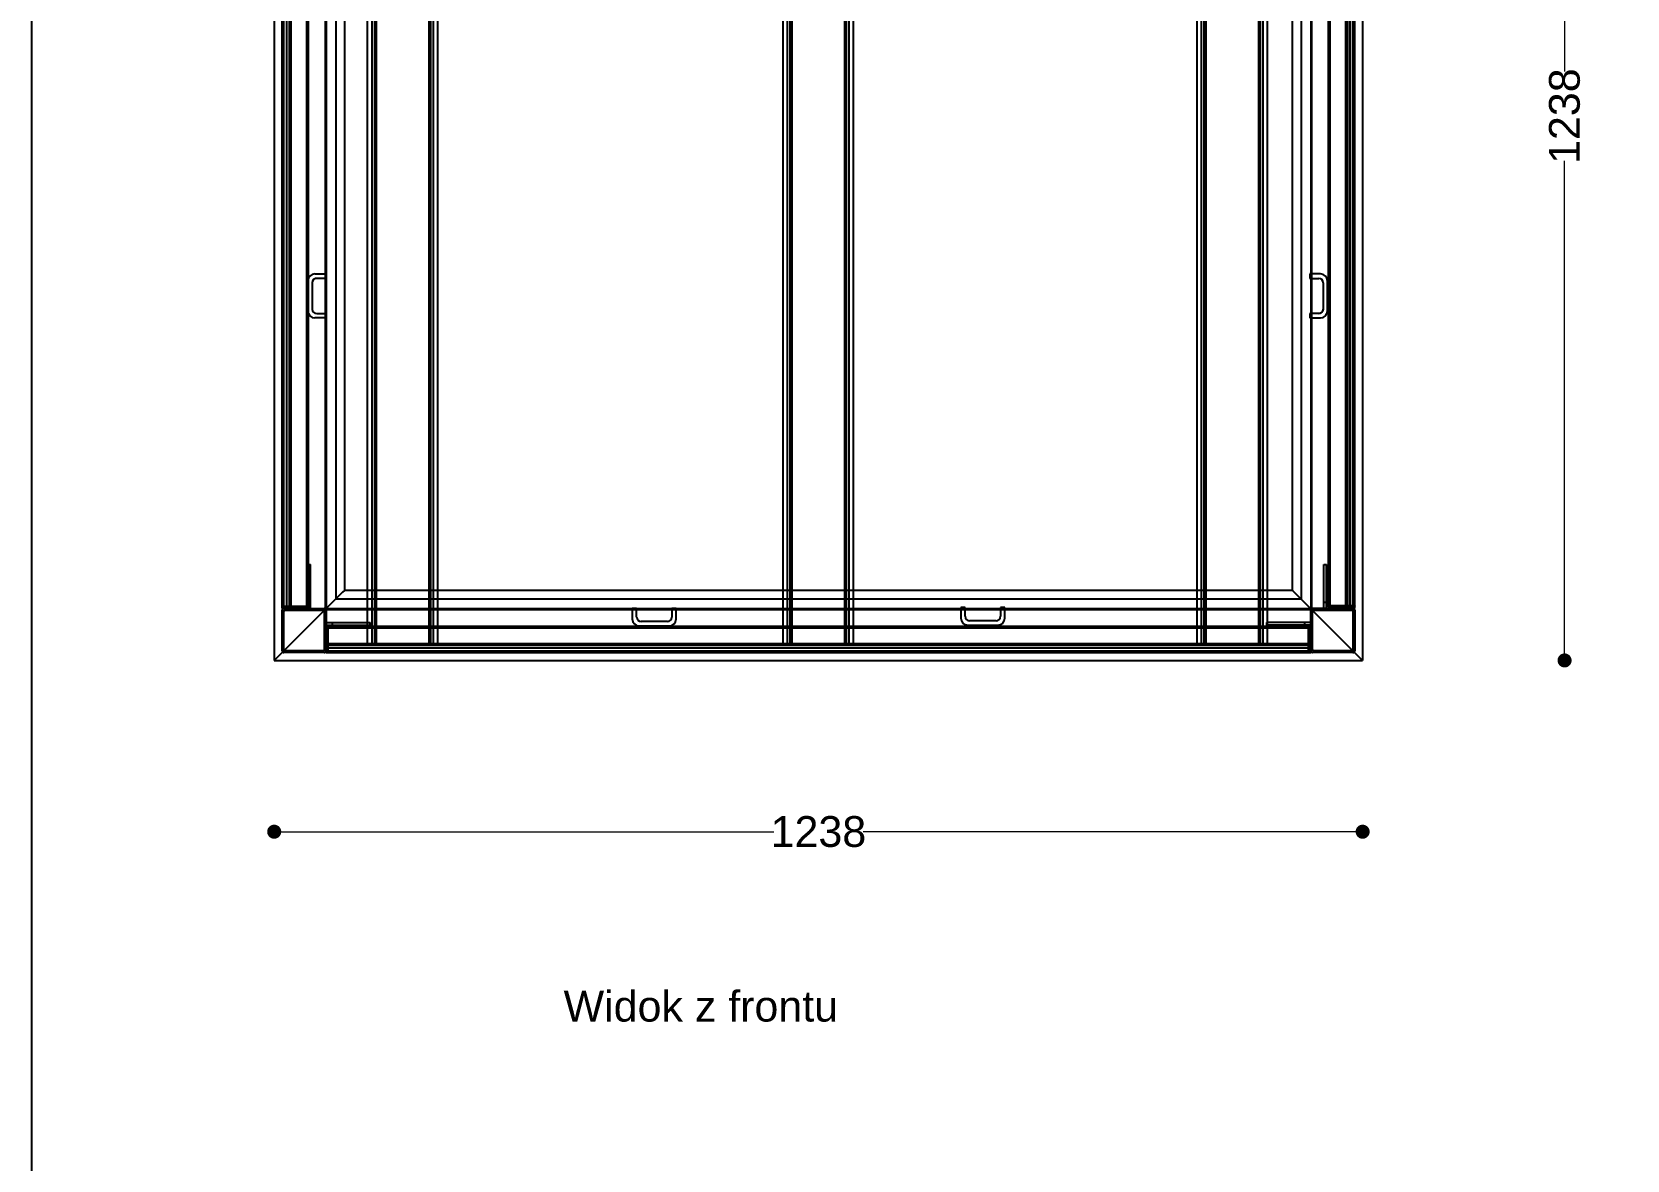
# Model space of a CAD drawing. Header units: millimetres. Extents: x 10366 to 13995, y 24552 to 29685.
# Drawn here: x 10366 to 12181, y 27119 to 28402 of the extents above; entities that cross this region are included whole.
import ezdxf

# ---------------------------------------------------------------- set-up
doc = ezdxf.new("R2010")
doc.units = ezdxf.units.MM
doc.header["$LTSCALE"] = 3
doc.layers.add('Default', color=7, linetype='Continuous')
doc.layers.add('Hidden_lines', color=7, linetype='Continuous')
doc.styles.get("Standard").update_dxf_attribs({"font": 'arial.ttf'})
doc.dimstyles.new('MATEUSZ', dxfattribs={"dimtxt": 35, "dimasz": 16, "dimexe": 0.18, "dimexo": 0.0625, "dimgap": 0.09, "dimtad": 0, "dimdec": 0, "dimdsep": 46, "dimtxsty": 'Standard', "dimblk": 'DOT', "dimcen": 0.09, "dimse1": 1, "dimse2": 1, "dimadec": 0, "dimazin": 0, "dimtfac": 1, "dimtdec": 0, "dimtofl": 0, "dimtmove": 0, "dimatfit": 3, "dimfxl": 1, "dimtolj": 1, "dimtzin": 0, "dimlwd": 9, "dimlwe": 9, "dimarcsym": 0})

# ---------------------------------------------------------------- blocks, each defined once
blk = doc.blocks.new('_Dot')
at = {"color": 0, "linetype": 'ByBlock', "lineweight": -2}
blk.add_line((-0.5, 0), (-1, 0), dxfattribs=at)
at = {"color": 0, "linetype": 'ByBlock', "const_width": 0.5}
blk.add_lwpolyline([(-0.25, 0, 1), (0.25, 0, 1)], format="xyb", close=True, dxfattribs=at)
blk = doc.blocks.new('*D30')
at = {"color": 0, "lineweight": 9, "transparency": 16777216}
for p, q in [((10657.8, 27492), (11210.1, 27492)), ((11863.8, 27492), (11311.6, 27492))]:
    blk.add_line(p, q, dxfattribs=at)
at = {"layer": 'Defpoints', "color": 0, "transparency": 16777216}
for p in [(10641.8, 28924.8), (11879.8, 28924.8), (11879.8, 27492)]:
    blk.add_point(p, dxfattribs=at)
at = {"color": 0, "lineweight": 9, "transparency": 16777216, "xscale": 16, "yscale": 16, "zscale": 16, "rotation": 180}
blk.add_blockref('_Dot', (10641.8, 27492), dxfattribs=at)
at = {"color": 0, "lineweight": 9, "transparency": 16777216, "xscale": 16, "yscale": 16, "zscale": 16}
blk.add_blockref('_Dot', (11879.8, 27492), dxfattribs=at)
at = {"color": 0, "transparency": 16777216, "insert": (11260.8, 27492), "char_height": 35, "attachment_point": 5}
blk.add_mtext('\\A1;1238', dxfattribs=at)
blk = doc.blocks.new('*D31')
at = {"color": 0, "lineweight": 9, "transparency": 16777216}
for p, q in [((12109.5, 28908.8), (12109.5, 28356.5)), ((12109.5, 27702.8), (12109.5, 28255))]:
    blk.add_line(p, q, dxfattribs=at)
at = {"layer": 'Defpoints', "color": 0, "transparency": 16777216}
for p in [(11879.8, 28924.8), (11879.8, 27686.8), (12109.5, 27686.8)]:
    blk.add_point(p, dxfattribs=at)
at = {"color": 0, "lineweight": 9, "transparency": 16777216, "xscale": 16, "yscale": 16, "zscale": 16}
for p, rotation in [((12109.5, 28924.8), 90), ((12109.5, 27686.8), 270)]:
    blk.add_blockref('_Dot', p, dxfattribs=dict(at, rotation=rotation))
at = {"color": 0, "transparency": 16777216, "insert": (12109.5, 28305.8), "char_height": 35, "attachment_point": 5, "rotation": 90}
blk.add_mtext('\\A1;1238', dxfattribs=at)

msp = doc.modelspace()

# ---------------------------------------------------------------- linework, layer by layer
msp.add_lwpolyline([(10366.2, 24552.5), (10366.2, 29684.6), (13995, 29684.6), (13995, 24552.5)], close=True)
at = {"layer": 'Default'}
for p, q in [((10641.8, 28924.8), (10641.8, 27686.8)), ((11879.8, 28924.8), (11879.8, 27686.8)), ((10699.8, 28866.8), (10699.8, 27744.8)), ((11821.8, 28866.8), (11821.8, 27744.8)), ((10721.8, 28844.8), (10721.8, 27766.8)), ((10748.1, 27766.8), (10748.1, 28844.8)), ((10753.1, 27766.8), (10753.1, 28844.8)), ((10758.1, 27766.8), (10758.1, 28844.8)), ((10818.1, 27766.8), (10818.1, 28844.8)), ((10823.1, 27766.8), (10823.1, 28844.8)), ((10828.1, 27766.8), (10828.1, 28844.8)), ((11220.8, 27766.8), (11220.8, 28844.8)), ((11225.8, 27766.8), (11225.8, 28844.8)), ((11230.8, 27766.8), (11230.8, 28844.8)), ((11290.8, 27766.8), (11290.8, 28844.8)), ((11295.8, 27766.8), (11295.8, 28844.8)), ((11300.8, 27766.8), (11300.8, 28844.8)), ((11691.7, 27766.8), (11691.7, 28844.8)), ((11696.7, 27766.8), (11696.7, 28844.8)), ((11701.7, 27766.8), (11701.7, 28844.8)), ((11761.7, 27766.8), (11761.7, 28844.8)), ((11766.7, 27766.8), (11766.7, 28844.8)), ((11771.7, 27766.8), (11771.7, 28844.8)), ((11799.8, 28844.8), (11799.8, 27766.8)), ((10721.8, 27766.8), (11799.8, 27766.8)), ((10699.8, 27744.8), (10641.8, 27686.8)), ((10699.8, 27744.8), (10641.8, 27686.8)), ((10699.8, 27744.8), (11821.8, 27744.8)), ((11879.8, 27686.8), (11821.8, 27744.8)), ((11821.8, 27744.8), (11879.8, 27686.8)), ((10641.8, 27686.8), (11879.8, 27686.8))]:
    msp.add_line(p, q, dxfattribs=at)
for points in [[(10721.8, 27766.8, 0), (10721.8, 27766.8, 0), (10721.8, 27766.8, 0), (10721.8, 27766.8, 0), (10721.8, 27766.8, 0), (10721.8, 27766.8, 0), (10721.8, 27766.8, 0), (10721.8, 27766.8, 0), (10721.8, 27766.8, 0), (10721.8, 27766.8, 0), (10721.8, 27766.8, 0), (10721.8, 27766.7, 0), (10721.6, 27766.5, 0), (10719.6, 27764.5, 0), (10699.8, 27744.8, 0)], [(10721.8, 27766.8, 0), (10721.8, 27766.8, 0), (10721.8, 27766.8, 0), (10721.8, 27766.8, 0), (10721.8, 27766.8, 0), (10721.8, 27766.8, 0), (10721.8, 27766.8, 0), (10721.8, 27766.8, 0), (10721.8, 27766.8, 0), (10721.8, 27766.8, 0), (10721.8, 27766.8, 0), (10721.8, 27766.7, 0), (10721.6, 27766.5, 0), (10719.6, 27764.5, 0), (10699.8, 27744.8, 0)], [(11799.8, 27766.8, 0), (11799.8, 27766.8, 0), (11799.8, 27766.8, 0), (11799.8, 27766.8, 0), (11799.8, 27766.8, 0), (11799.8, 27766.8, 0), (11799.8, 27766.8, 0), (11799.8, 27766.8, 0), (11799.8, 27766.8, 0), (11799.8, 27766.8, 0), (11799.8, 27766.8, 0), (11799.9, 27766.7, 0), (11800.1, 27766.5, 0), (11802.1, 27764.5, 0), (11821.8, 27744.8, 0)], [(11799.8, 27766.8, 0), (11799.8, 27766.8, 0), (11799.8, 27766.8, 0), (11799.8, 27766.8, 0), (11799.8, 27766.8, 0), (11799.8, 27766.8, 0), (11799.8, 27766.8, 0), (11799.8, 27766.8, 0), (11799.8, 27766.8, 0), (11799.8, 27766.8, 0), (11799.8, 27766.8, 0), (11799.9, 27766.7, 0), (11800.1, 27766.5, 0), (11802.1, 27764.5, 0), (11821.8, 27744.8, 0)]]:
    msp.add_polyline3d(points, dxfattribs=at)
at = {"layer": 'Hidden_lines'}
for p, q in [((10756.1, 27706), (10756.1, 28906)), ((10820.1, 27706), (10820.1, 28906)), ((11228.8, 27706), (11228.8, 28906)), ((11292.8, 27706), (11292.8, 28906)), ((11699.7, 27706), (11699.7, 28906)), ((11763.7, 27706), (11763.7, 28906)), ((10650.8, 27748.3), (10650.8, 28863.3)), ((10651, 27745.8), (10651, 28865.8)), ((10652.8, 27748.3), (10652.8, 28863.3)), ((10656, 27745.8), (10656, 28865.8)), ((10659.1, 27745.8), (10659.1, 28865.8)), ((10661.1, 27745.8), (10661.1, 28865.8)), ((10678.8, 27748.3), (10678.8, 28863.3)), ((10680.8, 27748.3), (10680.8, 28863.3)), ((10700.8, 28865.8), (10700.8, 27745.8)), ((10701, 27745.8), (10701, 28865.8)), ((10711.8, 28854.8), (10711.8, 27756.8)), ((11809.8, 28854.8), (11809.8, 27756.8)), ((11820.8, 28865.8), (11820.8, 27745.8)), ((11840.8, 27748.8), (11840.8, 28863.8)), ((11842.8, 27748.8), (11842.8, 28863.8)), ((11860.8, 27745.8), (11860.8, 28865.8)), ((11862.8, 27745.8), (11862.8, 28865.8)), ((11865.8, 27745.8), (11865.8, 28865.8)), ((11868.8, 27748.8), (11868.8, 28863.8)), ((11870.8, 27745.8), (11870.8, 28865.8)), ((11870.8, 27748.8), (11870.8, 28863.8)), ((10688.1, 28126.3), (10700, 28126.3)), ((10700, 28126.3), (10700, 28121.3)), ((11819.8, 28126.3), (11819.8, 28121.3)), ((11831.8, 28126.3), (11819.8, 28126.3)), ((10680, 28084.3), (10680, 28118.3)), ((10685, 28116.3), (10685, 28086.3)), ((10700, 28121.3), (10690.1, 28121.3)), ((11819.8, 28121.3), (11829.8, 28121.3)), ((11834.8, 28116.3), (11834.8, 28086.3)), ((11839.8, 28084.3), (11839.8, 28118.3)), ((10700, 28076.3), (10688.1, 28076.3)), ((10690.1, 28081.3), (10700, 28081.3)), ((10700, 28081.3), (10700, 28076.3)), ((11819.8, 28081.3), (11819.8, 28076.3)), ((11829.8, 28081.3), (11819.8, 28081.3)), ((11819.8, 28076.3), (11831.8, 28076.3)), ((10680, 27745.8), (10680, 27795.8)), ((10680, 27795.8), (10683, 27795.8)), ((10683, 27745.8), (10683, 27795.8)), ((11835.8, 27745.8), (11835.8, 27795.8)), ((11835.8, 27795.8), (11838.8, 27795.8)), ((11838.8, 27745.8), (11838.8, 27795.8)), ((10748.1, 27706), (10748.1, 27766.8)), ((10753.1, 27706), (10753.1, 27766.8)), ((10758.1, 27706), (10758.1, 27766.8)), ((10818.1, 27706), (10818.1, 27766.8)), ((10823.1, 27706), (10823.1, 27766.8)), ((10828.1, 27706), (10828.1, 27766.8)), ((11220.8, 27706), (11220.8, 27766.8)), ((11225.8, 27706), (11225.8, 27766.8)), ((11230.8, 27706), (11230.8, 27766.8)), ((11290.8, 27706), (11290.8, 27766.8)), ((11295.8, 27706), (11295.8, 27766.8)), ((11300.8, 27706), (11300.8, 27766.8)), ((11691.7, 27706), (11691.7, 27766.8)), ((11696.7, 27706), (11696.7, 27766.8)), ((11701.7, 27706), (11701.7, 27766.8)), ((11761.7, 27706), (11761.7, 27766.8)), ((11766.7, 27706), (11766.7, 27766.8)), ((11771.7, 27706), (11771.7, 27766.8)), ((10650.8, 27697.8), (10650.8, 27743.8)), ((10678.8, 27748.3), (10652.8, 27748.3)), ((10678.8, 27746.3), (10652.8, 27746.3)), ((10652.8, 27745.8), (10698.8, 27745.8)), ((10652.8, 27698.8), (10652.8, 27742.8)), ((10653.8, 27743.8), (10697.8, 27743.8)), ((10659.1, 27745.8), (10701, 27745.8)), ((10683, 27752.8), (10680, 27752.8)), ((10698.8, 27742.8), (10698.8, 27698.8)), ((10700.8, 27746), (11820.8, 27746)), ((10700.8, 27704), (10700.8, 27746)), ((10700.8, 27745.8), (11820.8, 27745.8)), ((10700.8, 27743.8), (10700.8, 27697.8)), ((10711.8, 27756.8), (11809.8, 27756.8)), ((11054, 27746), (11049, 27746)), ((11049, 27746), (11049, 27734)), ((11054, 27736), (11054, 27746)), ((11099, 27746), (11094, 27746)), ((11094, 27746), (11094, 27736)), ((11099, 27734), (11099, 27746)), ((11422.8, 27747), (11422.8, 27735)), ((11427.8, 27747), (11422.8, 27747)), ((11427.8, 27737), (11427.8, 27747)), ((11467.8, 27747), (11467.8, 27737)), ((11472.8, 27747), (11467.8, 27747)), ((11472.8, 27735), (11472.8, 27747)), ((11820.8, 27704), (11820.8, 27746)), ((11862.8, 27745.8), (11820.8, 27745.8)), ((11820.8, 27697.8), (11820.8, 27743.8)), ((11822.8, 27745.8), (11868.8, 27745.8)), ((11822.8, 27698.8), (11822.8, 27742.8)), ((11823.8, 27743.8), (11867.8, 27743.8)), ((11838.8, 27752.8), (11835.8, 27752.8)), ((11868.8, 27748.8), (11842.8, 27748.8)), ((11868.8, 27746.8), (11842.8, 27746.8)), ((11868.8, 27742.8), (11868.8, 27698.8)), ((11870.8, 27743.8), (11870.8, 27697.8)), ((10700.8, 27730), (10750.8, 27730)), ((10700.8, 27727), (10750.8, 27727)), ((10703.3, 27725.8), (11818.3, 27725.8)), ((10707.8, 27730), (10707.8, 27727)), ((10750.8, 27727), (10750.8, 27730)), ((11057.1, 27726), (11091, 27726)), ((11089, 27731), (11059.1, 27731)), ((11430.8, 27727), (11464.8, 27727)), ((11462.8, 27732), (11432.8, 27732)), ((11770.8, 27727), (11770.8, 27730)), ((11820.8, 27730), (11770.8, 27730)), ((11820.8, 27727), (11770.8, 27727)), ((11813.8, 27730), (11813.8, 27727)), ((10700.8, 27706), (11820.8, 27706)), ((10701.3, 27697.8), (10701.3, 27723.8)), ((10703.3, 27723.8), (11818.3, 27723.8)), ((10703.3, 27697.8), (10703.3, 27723.8)), ((11818.3, 27697.8), (11818.3, 27723.8)), ((11820.3, 27697.8), (11820.3, 27723.8)), ((10698.8, 27695.8), (10652.8, 27695.8)), ((10697.8, 27697.8), (10653.8, 27697.8)), ((10700.8, 27704), (11820.8, 27704)), ((10700.8, 27701), (11820.8, 27701)), ((10700.8, 27696), (11820.8, 27696)), ((10703.3, 27697.8), (11818.3, 27697.8)), ((10703.3, 27695.8), (11818.3, 27695.8)), ((11868.8, 27695.8), (11822.8, 27695.8)), ((11867.8, 27697.8), (11823.8, 27697.8))]:
    msp.add_line(p, q, dxfattribs=at)
for points in [[(10690.1, 28121.3, 0), (10689.5, 28121.2, 0), (10689.1, 28121.2, 0), (10688.6, 28121, 0), (10688.1, 28120.9, 0), (10687.6, 28120.7, 0), (10687.2, 28120.4, 0), (10686.8, 28120.1, 0), (10686.5, 28119.8, 0), (10686.1, 28119.4, 0), (10685.9, 28119, 0), (10685.6, 28118.6, 0), (10685.4, 28118.1, 0), (10685.2, 28117.7, 0), (10685.1, 28117.2, 0), (10685.1, 28116.7, 0), (10685, 28116.3, 0)], [(11834.8, 28086.3, 0), (11834.8, 28085.8, 0), (11834.7, 28085.3, 0), (11834.6, 28084.8, 0), (11834.4, 28084.3, 0), (11834.2, 28083.9, 0), (11833.9, 28083.5, 0), (11833.6, 28083.1, 0), (11833.3, 28082.7, 0), (11832.9, 28082.4, 0), (11832.5, 28082.1, 0), (11832.1, 28081.8, 0), (11831.7, 28081.6, 0), (11831.2, 28081.5, 0), (11830.7, 28081.4, 0), (11830.3, 28081.3, 0), (11829.8, 28081.3, 0)], [(10652.8, 27746.3, 0), (10652.6, 27746.3, 0), (10652.4, 27746.3, 0), (10652.3, 27746.4, 0), (10652.1, 27746.4, 0), (10651.9, 27746.5, 0), (10651.7, 27746.6, 0), (10651.6, 27746.7, 0), (10651.4, 27746.9, 0), (10651.3, 27747, 0), (10651.1, 27747.2, 0), (10651, 27747.4, 0), (10651, 27747.6, 0), (10650.9, 27747.8, 0), (10650.8, 27748, 0), (10650.8, 27748.1, 0), (10650.8, 27748.3, 0)], [(10650.8, 27748.3, 0), (10650.8, 27748.3, 0), (10650.8, 27748.3, 0), (10650.8, 27748.3, 0), (10650.8, 27748.3, 0), (10650.8, 27748.3, 0), (10650.8, 27748.3, 0), (10650.8, 27748.3, 0), (10650.8, 27748.3, 0), (10650.8, 27748.3, 0), (10650.8, 27748.3, 0), (10650.8, 27748.3, 0), (10650.8, 27748.3, 0), (10650.8, 27748.3, 0), (10650.8, 27748.3, 0), (10650.9, 27748.3, 0), (10651.1, 27748.3, 0), (10652.8, 27748.3, 0)], [(10652.8, 27745.8, 0), (10652.6, 27745.8, 0), (10652.4, 27745.7, 0), (10652.2, 27745.7, 0), (10652, 27745.6, 0), (10651.8, 27745.5, 0), (10651.7, 27745.4, 0), (10651.5, 27745.3, 0), (10651.4, 27745.2, 0), (10651.2, 27745, 0), (10651.1, 27744.9, 0), (10651, 27744.7, 0), (10651, 27744.5, 0), (10650.9, 27744.4, 0), (10650.8, 27744.2, 0), (10650.8, 27744, 0), (10650.8, 27743.8, 0)], [(10659.1, 27745.8, 0), (10651, 27745.8, 0)], [(10652.8, 27748.3, 0), (10652.8, 27746.3, 0)], [(10652.8, 27742.8, 0), (10652.8, 27742.9, 0), (10652.8, 27743, 0), (10652.9, 27743.1, 0), (10652.9, 27743.2, 0), (10652.9, 27743.3, 0), (10653, 27743.3, 0), (10653, 27743.4, 0), (10653.1, 27743.5, 0), (10653.2, 27743.6, 0), (10653.3, 27743.6, 0), (10653.3, 27743.7, 0), (10653.4, 27743.7, 0), (10653.5, 27743.7, 0), (10653.6, 27743.8, 0), (10653.7, 27743.8, 0), (10653.8, 27743.8, 0)], [(10678.8, 27746.3, 0), (10678.8, 27746.3, 0), (10678.8, 27746.3, 0), (10678.8, 27746.3, 0), (10678.8, 27746.3, 0), (10678.8, 27746.3, 0), (10678.8, 27746.3, 0), (10678.8, 27746.3, 0), (10678.8, 27746.3, 0), (10678.8, 27746.3, 0), (10678.8, 27746.3, 0), (10678.8, 27746.3, 0), (10678.8, 27746.3, 0), (10678.8, 27746.3, 0), (10678.8, 27746.3, 0), (10678.8, 27746.5, 0), (10678.8, 27748.3, 0)], [(10680.8, 27748.3, 0), (10680.8, 27748.1, 0), (10680.8, 27748, 0), (10680.7, 27747.8, 0), (10680.7, 27747.6, 0), (10680.6, 27747.4, 0), (10680.5, 27747.2, 0), (10680.4, 27747, 0), (10680.2, 27746.9, 0), (10680.1, 27746.7, 0), (10679.9, 27746.6, 0), (10679.7, 27746.5, 0), (10679.5, 27746.4, 0), (10679.4, 27746.4, 0), (10679.2, 27746.3, 0), (10679, 27746.3, 0), (10678.8, 27746.3, 0)], [(10678.8, 27748.3, 0), (10680.8, 27748.3, 0)], [(10697.8, 27743.8, 0), (10697.9, 27743.8, 0), (10698, 27743.8, 0), (10698.1, 27743.7, 0), (10698.2, 27743.7, 0), (10698.3, 27743.7, 0), (10698.4, 27743.6, 0), (10698.5, 27743.6, 0), (10698.5, 27743.5, 0), (10698.6, 27743.4, 0), (10698.6, 27743.3, 0), (10698.7, 27743.3, 0), (10698.7, 27743.2, 0), (10698.8, 27743.1, 0), (10698.8, 27743, 0), (10698.8, 27742.9, 0), (10698.8, 27742.8, 0)], [(10700.8, 27743.8, 0), (10700.8, 27744, 0), (10700.8, 27744.2, 0), (10700.7, 27744.4, 0), (10700.7, 27744.6, 0), (10700.6, 27744.7, 0), (10700.5, 27744.9, 0), (10700.3, 27745.1, 0), (10700.2, 27745.2, 0), (10700.1, 27745.3, 0), (10699.9, 27745.5, 0), (10699.7, 27745.6, 0), (10699.6, 27745.6, 0), (10699.4, 27745.7, 0), (10699.2, 27745.7, 0), (10699, 27745.8, 0), (10698.8, 27745.8, 0)], [(11822.8, 27745.8, 0), (11822.6, 27745.8, 0), (11822.4, 27745.7, 0), (11822.2, 27745.7, 0), (11822, 27745.6, 0), (11821.8, 27745.5, 0), (11821.7, 27745.4, 0), (11821.5, 27745.3, 0), (11821.4, 27745.2, 0), (11821.2, 27745, 0), (11821.1, 27744.9, 0), (11821, 27744.7, 0), (11821, 27744.5, 0), (11820.9, 27744.4, 0), (11820.8, 27744.2, 0), (11820.8, 27744, 0), (11820.8, 27743.8, 0)], [(11822.8, 27742.8, 0), (11822.8, 27742.9, 0), (11822.8, 27743, 0), (11822.9, 27743.1, 0), (11822.9, 27743.2, 0), (11822.9, 27743.3, 0), (11823, 27743.3, 0), (11823, 27743.4, 0), (11823.1, 27743.5, 0), (11823.2, 27743.6, 0), (11823.3, 27743.6, 0), (11823.3, 27743.7, 0), (11823.4, 27743.7, 0), (11823.5, 27743.7, 0), (11823.6, 27743.8, 0), (11823.7, 27743.8, 0), (11823.8, 27743.8, 0)], [(11842.8, 27746.8, 0), (11842.6, 27746.8, 0), (11842.4, 27746.8, 0), (11842.3, 27746.9, 0), (11842.1, 27746.9, 0), (11841.9, 27747, 0), (11841.7, 27747.1, 0), (11841.6, 27747.2, 0), (11841.4, 27747.4, 0), (11841.3, 27747.5, 0), (11841.1, 27747.7, 0), (11841, 27747.9, 0), (11841, 27748.1, 0), (11840.9, 27748.3, 0), (11840.8, 27748.5, 0), (11840.8, 27748.6, 0), (11840.8, 27748.8, 0)], [(11840.8, 27748.8, 0), (11840.8, 27748.8, 0), (11840.8, 27748.8, 0), (11840.8, 27748.8, 0), (11840.8, 27748.8, 0), (11840.8, 27748.8, 0), (11840.8, 27748.8, 0), (11840.8, 27748.8, 0), (11840.8, 27748.8, 0), (11840.8, 27748.8, 0), (11840.8, 27748.8, 0), (11840.8, 27748.8, 0), (11840.8, 27748.8, 0), (11840.8, 27748.8, 0), (11840.9, 27748.8, 0), (11841.1, 27748.8, 0), (11842.8, 27748.8, 0)], [(11842.8, 27748.8, 0), (11842.8, 27746.8, 0)], [(11862.8, 27745.8, 0), (11870.8, 27745.8, 0)], [(11867.8, 27743.8, 0), (11867.9, 27743.8, 0), (11868, 27743.8, 0), (11868.1, 27743.7, 0), (11868.2, 27743.7, 0), (11868.3, 27743.7, 0), (11868.4, 27743.6, 0), (11868.5, 27743.6, 0), (11868.5, 27743.5, 0), (11868.6, 27743.4, 0), (11868.6, 27743.3, 0), (11868.7, 27743.3, 0), (11868.7, 27743.2, 0), (11868.8, 27743.1, 0), (11868.8, 27743, 0), (11868.8, 27742.9, 0), (11868.8, 27742.8, 0)], [(11868.8, 27746.8, 0), (11868.8, 27746.8, 0), (11868.8, 27746.8, 0), (11868.8, 27746.8, 0), (11868.8, 27746.8, 0), (11868.8, 27746.8, 0), (11868.8, 27746.8, 0), (11868.8, 27746.8, 0), (11868.8, 27746.8, 0), (11868.8, 27746.8, 0), (11868.8, 27746.8, 0), (11868.8, 27746.8, 0), (11868.8, 27746.8, 0), (11868.8, 27746.8, 0), (11868.8, 27746.8, 0), (11868.8, 27747, 0), (11868.8, 27748.8, 0)], [(11870.8, 27748.8, 0), (11870.8, 27748.6, 0), (11870.8, 27748.5, 0), (11870.7, 27748.3, 0), (11870.7, 27748.1, 0), (11870.6, 27747.9, 0), (11870.5, 27747.7, 0), (11870.4, 27747.5, 0), (11870.2, 27747.4, 0), (11870.1, 27747.2, 0), (11869.9, 27747.1, 0), (11869.7, 27747, 0), (11869.5, 27746.9, 0), (11869.4, 27746.9, 0), (11869.2, 27746.8, 0), (11869, 27746.8, 0), (11868.8, 27746.8, 0)], [(11868.8, 27748.8, 0), (11870.8, 27748.8, 0)], [(11870.8, 27743.8, 0), (11870.8, 27744, 0), (11870.8, 27744.2, 0), (11870.7, 27744.4, 0), (11870.7, 27744.6, 0), (11870.6, 27744.7, 0), (11870.5, 27744.9, 0), (11870.3, 27745.1, 0), (11870.2, 27745.2, 0), (11870.1, 27745.3, 0), (11869.9, 27745.5, 0), (11869.7, 27745.6, 0), (11869.6, 27745.6, 0), (11869.4, 27745.7, 0), (11869.2, 27745.7, 0), (11869, 27745.8, 0), (11868.8, 27745.8, 0)], [(10701.3, 27723.8, 0), (10701.3, 27724, 0), (10701.3, 27724.2, 0), (10701.4, 27724.3, 0), (10701.5, 27724.5, 0), (10701.5, 27724.7, 0), (10701.6, 27724.9, 0), (10701.8, 27725, 0), (10701.9, 27725.2, 0), (10702.1, 27725.3, 0), (10702.2, 27725.5, 0), (10702.4, 27725.6, 0), (10702.6, 27725.6, 0), (10702.8, 27725.7, 0), (10703, 27725.8, 0), (10703.2, 27725.8, 0), (10703.3, 27725.8, 0)], [(10703.3, 27725.8, 0), (10703.3, 27725.8, 0), (10703.3, 27725.8, 0), (10703.3, 27725.8, 0), (10703.3, 27725.8, 0), (10703.3, 27725.8, 0), (10703.3, 27725.8, 0), (10703.3, 27725.8, 0), (10703.3, 27725.8, 0), (10703.3, 27725.8, 0), (10703.3, 27725.8, 0), (10703.3, 27725.8, 0), (10703.3, 27725.8, 0), (10703.3, 27725.8, 0), (10703.3, 27725.7, 0), (10703.3, 27725.5, 0), (10703.3, 27723.8, 0)], [(11818.3, 27725.8, 0), (11818.5, 27725.8, 0), (11818.6, 27725.8, 0), (11818.8, 27725.7, 0), (11819, 27725.6, 0), (11819.2, 27725.6, 0), (11819.4, 27725.5, 0), (11819.6, 27725.3, 0), (11819.7, 27725.2, 0), (11819.9, 27725, 0), (11820, 27724.9, 0), (11820.1, 27724.7, 0), (11820.2, 27724.5, 0), (11820.2, 27724.3, 0), (11820.3, 27724.2, 0), (11820.3, 27724, 0), (11820.3, 27723.8, 0)], [(11818.3, 27723.8, 0), (11818.3, 27725.8, 0)], [(10703.3, 27723.8, 0), (10701.3, 27723.8, 0)], [(11820.3, 27723.8, 0), (11820.3, 27723.8, 0), (11820.3, 27723.8, 0), (11820.3, 27723.8, 0), (11820.3, 27723.8, 0), (11820.3, 27723.8, 0), (11820.3, 27723.8, 0), (11820.3, 27723.8, 0), (11820.3, 27723.8, 0), (11820.3, 27723.8, 0), (11820.3, 27723.8, 0), (11820.3, 27723.8, 0), (11820.3, 27723.8, 0), (11820.3, 27723.8, 0), (11820.3, 27723.8, 0), (11820.3, 27723.8, 0), (11820.1, 27723.8, 0), (11818.3, 27723.8, 0)], [(10650.8, 27697.8, 0), (10650.8, 27697.6, 0), (10650.9, 27697.4, 0), (10650.9, 27697.2, 0), (10651, 27697, 0), (10651.1, 27696.8, 0), (10651.2, 27696.7, 0), (10651.3, 27696.5, 0), (10651.4, 27696.4, 0), (10651.6, 27696.2, 0), (10651.7, 27696.1, 0), (10651.9, 27696, 0), (10652.1, 27695.9, 0), (10652.2, 27695.9, 0), (10652.4, 27695.8, 0), (10652.6, 27695.8, 0), (10652.8, 27695.8, 0)], [(10653.8, 27697.8, 0), (10653.7, 27697.8, 0), (10653.6, 27697.8, 0), (10653.5, 27697.8, 0), (10653.4, 27697.9, 0), (10653.3, 27697.9, 0), (10653.2, 27698, 0), (10653.2, 27698, 0), (10653.1, 27698.1, 0), (10653, 27698.2, 0), (10653, 27698.2, 0), (10652.9, 27698.3, 0), (10652.9, 27698.4, 0), (10652.9, 27698.5, 0), (10652.8, 27698.6, 0), (10652.8, 27698.7, 0), (10652.8, 27698.8, 0)], [(10698.8, 27698.8, 0), (10698.8, 27698.7, 0), (10698.8, 27698.6, 0), (10698.8, 27698.5, 0), (10698.7, 27698.4, 0), (10698.7, 27698.3, 0), (10698.6, 27698.2, 0), (10698.6, 27698.1, 0), (10698.5, 27698.1, 0), (10698.4, 27698, 0), (10698.4, 27698, 0), (10698.3, 27697.9, 0), (10698.2, 27697.9, 0), (10698.1, 27697.8, 0), (10698, 27697.8, 0), (10697.9, 27697.8, 0), (10697.8, 27697.8, 0)], [(10698.8, 27695.8, 0), (10699, 27695.8, 0), (10699.2, 27695.8, 0), (10699.4, 27695.9, 0), (10699.6, 27695.9, 0), (10699.8, 27696, 0), (10699.9, 27696.1, 0), (10700.1, 27696.3, 0), (10700.2, 27696.4, 0), (10700.4, 27696.5, 0), (10700.5, 27696.7, 0), (10700.6, 27696.9, 0), (10700.7, 27697, 0), (10700.7, 27697.2, 0), (10700.8, 27697.4, 0), (10700.8, 27697.6, 0), (10700.8, 27697.8, 0)], [(10700.8, 27704, 0), (10700.8, 27696, 0)], [(10701.3, 27697.8, 0), (10701.3, 27697.8, 0), (10701.3, 27697.8, 0), (10701.3, 27697.8, 0), (10701.3, 27697.8, 0), (10701.3, 27697.8, 0), (10701.3, 27697.8, 0), (10701.3, 27697.8, 0), (10701.3, 27697.8, 0), (10701.3, 27697.8, 0), (10701.3, 27697.8, 0), (10701.3, 27697.8, 0), (10701.3, 27697.8, 0), (10701.3, 27697.8, 0), (10701.3, 27697.8, 0), (10701.4, 27697.8, 0), (10701.6, 27697.8, 0), (10703.3, 27697.8, 0)], [(10703.3, 27695.8, 0), (10703.2, 27695.8, 0), (10703, 27695.8, 0), (10702.8, 27695.9, 0), (10702.6, 27695.9, 0), (10702.4, 27696, 0), (10702.2, 27696.1, 0), (10702.1, 27696.2, 0), (10701.9, 27696.4, 0), (10701.8, 27696.5, 0), (10701.6, 27696.7, 0), (10701.5, 27696.9, 0), (10701.5, 27697, 0), (10701.4, 27697.2, 0), (10701.3, 27697.4, 0), (10701.3, 27697.6, 0), (10701.3, 27697.8, 0)], [(10703.3, 27697.8, 0), (10703.3, 27695.8, 0)], [(11820.3, 27697.8, 0), (11820.3, 27697.6, 0), (11820.3, 27697.4, 0), (11820.2, 27697.2, 0), (11820.2, 27697, 0), (11820.1, 27696.9, 0), (11820, 27696.7, 0), (11819.9, 27696.5, 0), (11819.7, 27696.4, 0), (11819.6, 27696.2, 0), (11819.4, 27696.1, 0), (11819.2, 27696, 0), (11819, 27695.9, 0), (11818.8, 27695.9, 0), (11818.6, 27695.8, 0), (11818.5, 27695.8, 0), (11818.3, 27695.8, 0)], [(11818.3, 27697.8, 0), (11820.3, 27697.8, 0)], [(11818.3, 27695.8, 0), (11818.3, 27695.8, 0), (11818.3, 27695.8, 0), (11818.3, 27695.8, 0), (11818.3, 27695.8, 0), (11818.3, 27695.8, 0), (11818.3, 27695.8, 0), (11818.3, 27695.8, 0), (11818.3, 27695.8, 0), (11818.3, 27695.8, 0), (11818.3, 27695.8, 0), (11818.3, 27695.8, 0), (11818.3, 27695.8, 0), (11818.3, 27695.8, 0), (11818.3, 27695.8, 0), (11818.3, 27695.8, 0), (11818.3, 27696, 0), (11818.3, 27697.8, 0)], [(11820.8, 27696, 0), (11820.8, 27696, 0), (11820.8, 27696, 0), (11820.8, 27696, 0), (11820.8, 27696, 0), (11820.8, 27696, 0), (11820.8, 27696, 0), (11820.8, 27696, 0), (11820.8, 27696, 0), (11820.8, 27696, 0), (11820.8, 27696, 0), (11820.8, 27696, 0), (11820.8, 27696, 0), (11820.8, 27696, 0), (11820.8, 27696.1, 0), (11820.8, 27696.2, 0), (11820.8, 27697, 0), (11820.8, 27704, 0)], [(11820.8, 27697.8, 0), (11820.8, 27697.6, 0), (11820.9, 27697.4, 0), (11820.9, 27697.2, 0), (11821, 27697, 0), (11821.1, 27696.8, 0), (11821.2, 27696.7, 0), (11821.3, 27696.5, 0), (11821.4, 27696.4, 0), (11821.6, 27696.2, 0), (11821.7, 27696.1, 0), (11821.9, 27696, 0), (11822.1, 27695.9, 0), (11822.2, 27695.9, 0), (11822.4, 27695.8, 0), (11822.6, 27695.8, 0), (11822.8, 27695.8, 0)], [(11823.8, 27697.8, 0), (11823.7, 27697.8, 0), (11823.6, 27697.8, 0), (11823.5, 27697.8, 0), (11823.4, 27697.9, 0), (11823.3, 27697.9, 0), (11823.2, 27698, 0), (11823.2, 27698, 0), (11823.1, 27698.1, 0), (11823, 27698.2, 0), (11823, 27698.2, 0), (11822.9, 27698.3, 0), (11822.9, 27698.4, 0), (11822.9, 27698.5, 0), (11822.8, 27698.6, 0), (11822.8, 27698.7, 0), (11822.8, 27698.8, 0)], [(11868.8, 27698.8, 0), (11868.8, 27698.7, 0), (11868.8, 27698.6, 0), (11868.8, 27698.5, 0), (11868.7, 27698.4, 0), (11868.7, 27698.3, 0), (11868.6, 27698.2, 0), (11868.6, 27698.1, 0), (11868.5, 27698.1, 0), (11868.4, 27698, 0), (11868.4, 27698, 0), (11868.3, 27697.9, 0), (11868.2, 27697.9, 0), (11868.1, 27697.8, 0), (11868, 27697.8, 0), (11867.9, 27697.8, 0), (11867.8, 27697.8, 0)], [(11868.8, 27695.8, 0), (11869, 27695.8, 0), (11869.2, 27695.8, 0), (11869.4, 27695.9, 0), (11869.6, 27695.9, 0), (11869.8, 27696, 0), (11869.9, 27696.1, 0), (11870.1, 27696.3, 0), (11870.2, 27696.4, 0), (11870.4, 27696.5, 0), (11870.5, 27696.7, 0), (11870.6, 27696.9, 0), (11870.7, 27697, 0), (11870.7, 27697.2, 0), (11870.8, 27697.4, 0), (11870.8, 27697.6, 0), (11870.8, 27697.8, 0)]]:
    msp.add_polyline3d(points, dxfattribs=at)
for centre, radius, start, end in [((10688.1, 28118.3), 8.02, 90, 180), ((11831.8, 28118.3), 8.02, 0, 90), ((10690.1, 28116.3), 5.02, 90, 180), ((11829.8, 28116.3), 5.02, 0, 90), ((10688.1, 28084.3), 8.02, 180, 270), ((10690.1, 28086.3), 5.02, 180, 270), ((11829.8, 28086.3), 5.02, 270, 0), ((11831.8, 28084.3), 8.02, 270, 0), ((10653.8, 27742.8), 1, 90, 180), ((11057.1, 27734), 8.02, 180, 270), ((11059.1, 27736), 5.02, 180, 270), ((11089, 27736), 5.02, 270, 0), ((11091, 27734), 8.02, 270, 0), ((11430.8, 27735), 8.02, 180, 270), ((11432.8, 27737), 5.02, 180, 270), ((11462.8, 27737), 5.02, 270, 0), ((11464.8, 27735), 8.02, 270, 0), ((11823.8, 27698.8), 1, 180, 270)]:
    msp.add_arc(centre, radius, start, end, dxfattribs=at)

# ---------------------------------------------------------------- texts
msp.add_text('Widok z frontu', height=34.962).set_placement((10971, 27276.1))

# ---------------------------------------------------------------- dimensions: what is measured, and where the dimension line sits
dim = msp.add_linear_dim(base=(11879.8, 27492), p1=(10641.8, 28924.8), p2=(11879.8, 28924.8), dimstyle='MATEUSZ')
dim.commit()
dim.dimension.update_dxf_attribs({"geometry": '*D30', "text_midpoint": (11260.8, 27492)})
dim = msp.add_linear_dim(base=(12109.5, 27686.8), p1=(11879.8, 28924.8), p2=(11879.8, 27686.8), angle=90, dimstyle='MATEUSZ')
dim.commit()
dim.dimension.update_dxf_attribs({"geometry": '*D31', "text_midpoint": (12109.5, 28305.8)})

doc.saveas('drawing.dxf')
